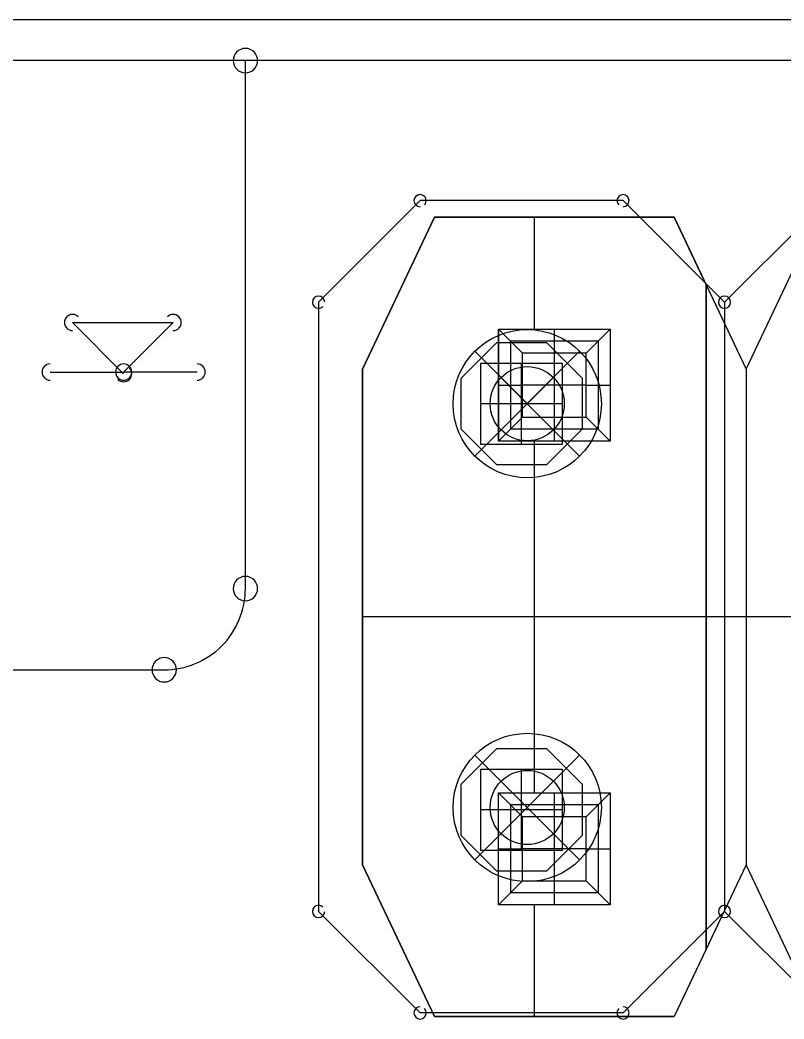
# Model space of a CAD drawing. Header units: inches. Extents: x 0 to 2.1, y -0.07 to 2.7.
# Drawn here: x 0.8745 to 1.0627, y 2.454 to 2.7 of the extents above; entities that cross this region are included whole.
import ezdxf

# ---------------------------------------------------------------- set-up
doc = ezdxf.new("R2010")
doc.units = ezdxf.units.IN
doc.header["$LTSCALE"] = 0.0393700787401575
doc.header["$MEASUREMENT"] = 0
for name, color, linetype, true_color in [('freetronics11$components', 254, 'Continuous', 0xe6e6e6), ('freetronics11$components$ghosts', 9, 'Continuous', 0xbebebe), ('freetronics11$dxf$0', 18, 'Continuous', 0x000000), ('freetronics11$old_freetronics11$pcb', 96, 'Continuous', 0x007f00), ('freetronics11$pads$bottom', 30, 'Continuous', 0xff7f00), ('freetronics11$pcb', 96, 'Continuous', 0x007f00), ('freetronics11$screen', 52, 'Continuous', 0xd7d71f)]:
    doc.layers.add(name, color=color, linetype=linetype, true_color=true_color)

# ---------------------------------------------------------------- blocks, each defined once
blk = doc.blocks.new('RECT')
at = {"layer": 'freetronics11$dxf$0', "color": 0, "linetype": 'ByBlock', "lineweight": -2}
for p, q in [((0.5, 0.5), (-0.5, 0.5)), ((-0.5, 0.5), (-0.5, -0.5)), ((0, -0.5), (0, 0.5)), ((0.5, -0.5), (0.5, 0.5)), ((-0.5, 0), (0.5, 0)), ((-0.5, -0.5), (0.5, -0.5))]:
    blk.add_line(p, q, dxfattribs=at)
blk = doc.blocks.new('OCTAGONP')
at = {"layer": 'freetronics11$dxf$0', "color": 0, "linetype": 'ByBlock', "lineweight": -2}
blk.add_lwpolyline([(-0.25, -0.103553), (-0.25, 0.103553), (-0.103553, 0.25), (0.103553, 0.25), (0.25, 0.103553), (0.25, -0.103553), (0.103553, -0.25), (-0.103553, -0.25), (-0.25, -0.103553), (-0.25, 0.103553)], dxfattribs=at)

msp = doc.modelspace()

# ---------------------------------------------------------------- linework, layer by layer
at = {"layer": 'freetronics11$components'}
for p, q in [((0.9994301546670015, 2.60552326621876, 0.0443019945589158), (0.9865198920230769, 2.618433528862685)), ((1.012340417310926, 2.618433528862684), (0.9865198920230764, 2.592613003574835)), ((1.012340417310926, 2.592613003574834), (0.9865198920230767, 2.618433528862684)), ((0.9994301546670015, 2.605523266218759, 0.0443019945589158), (1.012340417310926, 2.618433528862684)), ((0.9994301546670015, 2.605523266218759, 0.0443019945589158), (0.9865198920230764, 2.592613003574835)), ((0.9994301546670017, 2.605523266218759, 0.0443019945589158), (1.012340417310926, 2.592613003574834)), ((0.9994301546670015, 2.506101282117793, 0.0443019945589158), (0.9865198920230769, 2.519011544761718)), ((1.012340417310926, 2.519011544761718), (0.9865198920230764, 2.493191019473869)), ((1.012340417310926, 2.493191019473868), (0.9865198920230767, 2.519011544761718)), ((0.9994301546670015, 2.506101282117793, 0.0443019945589158), (1.012340417310926, 2.519011544761718)), ((0.9994301546670015, 2.506101282117793, 0.0443019945589158), (0.9865198920230764, 2.493191019473869)), ((0.9994301546670012, 2.506101282117793, 0.0443019945589158), (1.012340417310926, 2.493191019473868))]:
    msp.add_line(p, q, dxfattribs=at)
for centre, radius in [((0.9994301546670015, 2.605523266218759), 0.0182578685248371), ((0.9994301546670015, 2.605523266218759, 0.0221509972794579), 0.0091289342624188), ((0.9994301546670015, 2.506101282117793), 0.0182578685248371), ((0.9994301546670015, 2.506101282117793, 0.0221509972794579), 0.0091289342624184)]:
    msp.add_circle(centre, radius, dxfattribs=at)
at = {"layer": 'freetronics11$old_freetronics11$pcb', "color": 18, "true_color": 0x050505}
for p, q in [((0.9588503937007876, 2.614047244094488, -0.063), (0.9765669291338585, 2.651448818897638, -0.063)), ((0.9765669291338585, 2.651448818897638, -0.1673307086614173), (0.9588503937007876, 2.614047244094488, -0.1673307086614173)), ((0.9588503937007876, 2.614047244094488, -0.063), (0.9765669291338585, 2.651448818897638, -0.063)), ((0.9765669291338585, 2.651448818897638, -0.1673307086614173), (0.9588503937007876, 2.614047244094488, -0.1673307086614173)), ((0.9588503937007875, 2.614047244094488, -0.1151653543307087), (0.9765669291338586, 2.651448818897638, -0.1151653543307087)), ((0.9765669291338585, 2.651448818897638, -0.063), (1.035622047244095, 2.651448818897638, -0.063)), ((1.035622047244095, 2.651448818897638, -0.1673307086614173), (0.9765669291338585, 2.651448818897638, -0.1673307086614173)), ((0.9765669291338585, 2.651448818897638, -0.1673307086614173), (0.9765669291338585, 2.651448818897638, -0.063)), ((0.9765669291338585, 2.651448818897638, -0.063), (1.035622047244095, 2.651448818897638, -0.063)), ((1.035622047244095, 2.651448818897638, -0.1673307086614173), (0.9765669291338585, 2.651448818897638, -0.1673307086614173)), ((0.9765669291338585, 2.651448818897638, -0.1673307086614173), (0.9765669291338585, 2.651448818897638, -0.063)), ((0.9765669291338583, 2.651448818897638, -0.1151653543307087), (1.035622047244095, 2.651448818897638, -0.1151653543307087)), ((1.001173228346457, 2.651448818897638, -0.1673307086614173), (1.001173228346457, 2.623889763779528, -0.1673307086614173)), ((1.006094488188977, 2.651448818897638, -0.063), (1.006094488188977, 2.651448818897638, -0.1673307086614174)), ((1.035622047244095, 2.651448818897638, -0.063), (1.053338582677166, 2.614047244094488, -0.063)), ((1.043496062992126, 2.634825896762905, -0.1673307086614173), (1.035622047244095, 2.651448818897638, -0.1673307086614173)), ((1.035622047244095, 2.651448818897638, -0.1673307086614173), (1.035622047244095, 2.651448818897638, -0.063)), ((1.043496062992126, 2.634825896762905, -0.1673307086614173), (1.035622047244095, 2.651448818897638, -0.1673307086614173)), ((1.035622047244095, 2.651448818897638, -0.1673307086614173), (1.035622047244095, 2.651448818897638, -0.063)), ((1.035622047244095, 2.651448818897638, -0.063), (1.053338582677166, 2.614047244094488, -0.063)), ((1.035622047244095, 2.651448818897638, -0.1151653543307087), (1.053338582677166, 2.614047244094488, -0.1151653543307087)), ((1.053338582677166, 2.614047244094488, -0.063), (1.071055118110236, 2.651448818897638, -0.063)), ((1.053338582677166, 2.614047244094488, -0.063), (1.071055118110236, 2.651448818897638, -0.063)), ((1.053338582677166, 2.614047244094488, -0.1151653543307087), (1.071055118110236, 2.651448818897638, -0.1151653543307087)), ((1.043496062992126, 2.634825896762905, -0.1673307086614173), (1.043496062992126, 2.471221347331583, -0.1673307086614173)), ((1.043496062992126, 2.634825896762905, -0.1633937007874016), (1.043496062992126, 2.634825896762905, -0.1673307086614173)), ((1.043496062992126, 2.634825896762905, -0.1633937007874016), (1.053338582677166, 2.614047244094488, -0.1633937007874016)), ((1.043496062992126, 2.471221347331583, -0.1633937007874016), (1.043496062992126, 2.634825896762905, -0.1633937007874016)), ((1.043496062992126, 2.634825896762905, -0.1633937007874016), (1.053338582677166, 2.614047244094488, -0.1633937007874016)), ((1.043496062992126, 2.634825896762905, -0.1673307086614173), (1.043496062992126, 2.471221347331583, -0.1673307086614173)), ((1.043496062992126, 2.634825896762905, -0.1633937007874016), (1.043496062992126, 2.634825896762905, -0.1673307086614173)), ((1.043496062992126, 2.471221347331583, -0.1633937007874016), (1.043496062992126, 2.634825896762905, -0.1633937007874016)), ((1.043496062992126, 2.634825896762905, -0.1653622047244094), (1.043496062992126, 2.471221347331583, -0.1653622047244094)), ((1.053338582677166, 2.614047244094488, -0.1633937007874016), (1.063181102362205, 2.634825896762905, -0.1633937007874016)), ((1.053338582677166, 2.614047244094488, -0.1633937007874016), (1.063181102362205, 2.634825896762905, -0.1633937007874016)), ((0.967708661417323, 2.632748031496063, -0.063), (0.967708661417323, 2.632748031496063, -0.1673307086614174)), ((1.04448031496063, 2.632748031496063, -0.063), (1.04448031496063, 2.632748031496063, -0.1633937007874016)), ((1.062196850393701, 2.632748031496063, -0.063), (1.062196850393701, 2.632748031496063, -0.1633937007874016)), ((0.9923149606299215, 2.623889763779527, -0.1673307086614173), (1.019874015748032, 2.623889763779527, -0.1673307086614173)), ((0.9923149606299215, 2.596330708661417, -0.1673307086614173), (0.9923149606299215, 2.623889763779527, -0.1673307086614173)), ((1.019874015748032, 2.623889763779527, -0.1673307086614173), (1.019874015748032, 2.596330708661417, -0.1673307086614173)), ((0.9588503937007877, 2.492, -0.063), (0.9588503937007876, 2.614047244094488, -0.063)), ((0.9588503937007876, 2.614047244094488, -0.1673307086614173), (0.9588503937007877, 2.492, -0.1673307086614173)), ((0.9588503937007876, 2.614047244094488, -0.1673307086614173), (0.9588503937007876, 2.614047244094488, -0.063)), ((0.9588503937007877, 2.492, -0.063), (0.9588503937007876, 2.614047244094488, -0.063)), ((0.9588503937007876, 2.614047244094488, -0.1673307086614173), (0.9588503937007877, 2.492, -0.1673307086614173)), ((0.9588503937007877, 2.492, -0.1151653543307087), (0.9588503937007877, 2.614047244094488, -0.1151653543307087)), ((0.9588503937007876, 2.614047244094488, -0.1673307086614173), (0.9588503937007876, 2.614047244094488, -0.063)), ((1.053338582677166, 2.614047244094488, -0.1633937007874016), (1.053338582677166, 2.614047244094488, -0.063)), ((1.053338582677166, 2.614047244094488, -0.1633937007874016), (1.053338582677166, 2.614047244094488, -0.063)), ((1.053338582677166, 2.614047244094488, -0.1633937007874016), (1.053338582677166, 2.492, -0.1633937007874016)), ((1.019874015748032, 2.596330708661417, -0.1673307086614173), (0.9923149606299215, 2.596330708661417, -0.1673307086614173)), ((1.001173228346457, 2.596330708661418, -0.1673307086614173), (1.001173228346457, 2.509716535433071, -0.1673307086614173)), ((1.250188976377953, 2.553023622047244, -0.063), (0.9588503937007875, 2.553023622047244, -0.063)), ((1.043496062992126, 2.553023622047244, -0.1673307086614173), (0.9588503937007876, 2.553023622047244, -0.1673307086614173)), ((0.9588503937007877, 2.553023622047244, -0.063), (0.9588503937007877, 2.553023622047244, -0.1673307086614174)), ((1.063181102362205, 2.553023622047244, -0.1633937007874016), (1.043496062992126, 2.553023622047244, -0.1633937007874016)), ((1.043496062992126, 2.553023622047244, -0.1673307086614173), (1.043496062992126, 2.553023622047244, -0.1633937007874016)), ((0.9923149606299215, 2.482157480314961, -0.1673307086614173), (0.9923149606299215, 2.509716535433071, -0.1673307086614173)), ((0.9923149606299215, 2.509716535433071, -0.1673307086614173), (1.019874015748032, 2.509716535433071, -0.1673307086614173)), ((1.019874015748032, 2.509716535433071, -0.1673307086614173), (1.019874015748032, 2.482157480314961, -0.1673307086614173)), ((0.9765669291338586, 2.45459842519685, -0.063), (0.9588503937007877, 2.492, -0.063)), ((0.9588503937007877, 2.492, -0.1673307086614173), (0.9765669291338586, 2.45459842519685, -0.1673307086614173)), ((0.9588503937007877, 2.492, -0.063), (0.9588503937007877, 2.492, -0.1673307086614173)), ((0.9765669291338586, 2.45459842519685, -0.063), (0.9588503937007877, 2.492, -0.063)), ((0.9588503937007877, 2.492, -0.063), (0.9588503937007877, 2.492, -0.1673307086614173)), ((0.9588503937007877, 2.492, -0.1673307086614173), (0.9765669291338586, 2.45459842519685, -0.1673307086614173)), ((0.9765669291338586, 2.45459842519685, -0.1151653543307087), (0.9588503937007876, 2.492, -0.1151653543307087)), ((1.053338582677166, 2.492, -0.063), (1.035622047244095, 2.45459842519685, -0.063)), ((1.053338582677166, 2.492, -0.063), (1.035622047244095, 2.45459842519685, -0.063)), ((1.053338582677166, 2.492, -0.1151653543307087), (1.035622047244095, 2.45459842519685, -0.1151653543307087)), ((1.053338582677166, 2.492, -0.1633937007874016), (1.043496062992126, 2.471221347331583, -0.1633937007874016)), ((1.053338582677166, 2.492, -0.1633937007874016), (1.043496062992126, 2.471221347331583, -0.1633937007874016)), ((1.071055118110236, 2.45459842519685, -0.063), (1.053338582677166, 2.492, -0.063)), ((1.053338582677166, 2.492, -0.063), (1.053338582677166, 2.492, -0.1633937007874016)), ((1.063181102362205, 2.471221347331583, -0.1633937007874016), (1.053338582677166, 2.492, -0.1633937007874016)), ((1.071055118110236, 2.45459842519685, -0.063), (1.053338582677166, 2.492, -0.063)), ((1.053338582677166, 2.492, -0.063), (1.053338582677166, 2.492, -0.1633937007874016)), ((1.071055118110237, 2.45459842519685, -0.1151653543307087), (1.053338582677166, 2.492, -0.1151653543307087)), ((1.063181102362205, 2.471221347331583, -0.1633937007874016), (1.053338582677166, 2.492, -0.1633937007874016)), ((1.019874015748032, 2.482157480314961, -0.1673307086614173), (0.9923149606299215, 2.482157480314961, -0.1673307086614173)), ((1.001173228346457, 2.482157480314961, -0.1673307086614173), (1.001173228346457, 2.45459842519685, -0.1673307086614173)), ((0.967708661417323, 2.473299212598425, -0.063), (0.967708661417323, 2.473299212598425, -0.1673307086614174)), ((1.04448031496063, 2.473299212598425, -0.063), (1.04448031496063, 2.473299212598425, -0.1633937007874016)), ((1.062196850393701, 2.473299212598425, -0.063), (1.062196850393701, 2.473299212598425, -0.1633937007874016)), ((1.043496062992126, 2.471221347331583, -0.1673307086614173), (1.035622047244095, 2.45459842519685, -0.1673307086614173)), ((1.043496062992126, 2.471221347331583, -0.1673307086614173), (1.035622047244095, 2.45459842519685, -0.1673307086614173)), ((1.043496062992126, 2.471221347331583, -0.1673307086614173), (1.043496062992126, 2.471221347331583, -0.1633937007874016)), ((1.043496062992126, 2.471221347331583, -0.1673307086614173), (1.043496062992126, 2.471221347331583, -0.1633937007874016)), ((1.035622047244095, 2.45459842519685, -0.063), (0.9765669291338586, 2.45459842519685, -0.063)), ((0.9765669291338586, 2.45459842519685, -0.1673307086614173), (1.035622047244095, 2.45459842519685, -0.1673307086614173)), ((0.9765669291338586, 2.45459842519685, -0.1673307086614173), (0.9765669291338586, 2.45459842519685, -0.063)), ((1.035622047244095, 2.45459842519685, -0.063), (0.9765669291338586, 2.45459842519685, -0.063)), ((0.9765669291338586, 2.45459842519685, -0.1673307086614173), (1.035622047244095, 2.45459842519685, -0.1673307086614173)), ((1.035622047244095, 2.45459842519685, -0.1151653543307087), (0.9765669291338586, 2.45459842519685, -0.1151653543307087)), ((0.9765669291338586, 2.45459842519685, -0.1673307086614173), (0.9765669291338586, 2.45459842519685, -0.063)), ((1.006094488188977, 2.45459842519685, -0.063), (1.006094488188977, 2.45459842519685, -0.1673307086614174)), ((1.035622047244095, 2.45459842519685, -0.1673307086614173), (1.035622047244095, 2.45459842519685, -0.063)), ((1.035622047244095, 2.45459842519685, -0.1673307086614173), (1.035622047244095, 2.45459842519685, -0.063))]:
    msp.add_line(p, q, dxfattribs=at)
at = {"layer": 'freetronics11$old_freetronics11$pcb', "color": 254, "true_color": 0xe6e6e6}
for p, q in [((0.9923149606299215, 2.623889763779527, -0.391740157480315), (0.9923149606299215, 2.623889763779527, -0.1673307086614173)), ((0.9923149606299215, 2.623889763779527, -0.391740157480315), (0.9923149606299215, 2.596330708661417, -0.391740157480315)), ((0.9923149606299215, 2.596330708661417, -0.1673307086614173), (0.9923149606299215, 2.623889763779527, -0.1673307086614173)), ((0.9923149606299215, 2.596330708661417, -0.2795354330708661), (0.9923149606299215, 2.623889763779527, -0.2795354330708661)), ((0.9923149606299215, 2.623889763779527, -0.391740157480315), (1.019874015748032, 2.623889763779527, -0.391740157480315)), ((0.9923149606299215, 2.623889763779527, -0.391740157480315), (0.9923149606299215, 2.623889763779527, -0.1673307086614173)), ((0.9923149606299215, 2.623889763779527, -0.1673307086614173), (1.019874015748032, 2.623889763779527, -0.1673307086614173)), ((0.9923149606299214, 2.623889763779527, -0.2795354330708661), (1.019874015748032, 2.623889763779527, -0.2795354330708661)), ((0.9982204724409451, 2.617984251968504, -0.4094566929133859), (0.9923149606299215, 2.623889763779527, -0.391740157480315)), ((0.9923149606299215, 2.623889763779527, -0.391740157480315), (0.9923149606299215, 2.596330708661417, -0.391740157480315)), ((0.9982204724409451, 2.617984251968504, -0.4094566929133859), (0.9923149606299215, 2.623889763779527, -0.391740157480315)), ((0.9923149606299215, 2.623889763779527, -0.391740157480315), (1.019874015748032, 2.623889763779527, -0.391740157480315)), ((1.006094488188977, 2.623889763779527, -0.1673307086614173), (1.006094488188977, 2.623889763779527, -0.391740157480315)), ((1.006094488188977, 2.623889763779527, -0.391740157480315), (1.006094488188977, 2.617984251968504, -0.4094566929133859)), ((1.013968503937008, 2.617984251968504, -0.4094566929133859), (1.019874015748032, 2.623889763779527, -0.391740157480315)), ((1.013968503937008, 2.617984251968504, -0.4094566929133859), (1.019874015748032, 2.623889763779527, -0.391740157480315)), ((1.019874015748032, 2.623889763779527, -0.391740157480315), (1.019874015748032, 2.623889763779527, -0.1673307086614173)), ((1.019874015748032, 2.623889763779527, -0.391740157480315), (1.019874015748032, 2.596330708661417, -0.391740157480315)), ((1.019874015748032, 2.623889763779527, -0.391740157480315), (1.019874015748032, 2.623889763779527, -0.1673307086614173)), ((1.019874015748032, 2.623889763779527, -0.1673307086614173), (1.019874015748032, 2.596330708661417, -0.1673307086614173)), ((1.019874015748032, 2.623889763779528, -0.2795354330708661), (1.019874015748032, 2.596330708661418, -0.2795354330708661)), ((1.019874015748032, 2.623889763779527, -0.391740157480315), (1.019874015748032, 2.596330708661417, -0.391740157480315)), ((0.9952677165354333, 2.620937007874016, -0.4005984251968504), (0.9952677165354333, 2.599283464566929, -0.4005984251968504)), ((1.01692125984252, 2.620937007874016, -0.4005984251968505), (0.9952677165354333, 2.620937007874016, -0.4005984251968505)), ((1.01692125984252, 2.620937007874016, -0.4005984251968504), (1.01692125984252, 2.599283464566929, -0.4005984251968504)), ((0.9982204724409451, 2.602236220472441, -0.4094566929133859), (0.9982204724409451, 2.617984251968504, -0.4094566929133859)), ((1.013968503937008, 2.617984251968504, -0.4094566929133859), (0.9982204724409451, 2.617984251968504, -0.4094566929133859)), ((0.9982204724409451, 2.602236220472441, -0.4094566929133859), (0.9982204724409451, 2.617984251968504, -0.4094566929133859)), ((1.013968503937008, 2.617984251968504, -0.4094566929133859), (0.9982204724409451, 2.617984251968504, -0.4094566929133859)), ((1.006094488188977, 2.617984251968504, -0.4094566929133859), (1.006094488188977, 2.602236220472441, -0.4094566929133859)), ((1.013968503937008, 2.602236220472441, -0.4094566929133859), (1.013968503937008, 2.617984251968504, -0.4094566929133859)), ((1.013968503937008, 2.602236220472441, -0.4094566929133859), (1.013968503937008, 2.617984251968504, -0.4094566929133859)), ((0.9923149606299215, 2.610110236220472, -0.1673307086614173), (0.9923149606299215, 2.610110236220472, -0.391740157480315)), ((0.9923149606299215, 2.610110236220472, -0.391740157480315), (0.9982204724409451, 2.610110236220472, -0.4094566929133859)), ((1.013968503937008, 2.610110236220472, -0.4094566929133859), (0.9982204724409451, 2.610110236220472, -0.4094566929133859)), ((1.013968503937008, 2.610110236220472, -0.4094566929133859), (1.019874015748032, 2.610110236220472, -0.391740157480315)), ((1.019874015748032, 2.610110236220472, -0.1673307086614173), (1.019874015748032, 2.610110236220472, -0.391740157480315)), ((0.9923149606299215, 2.596330708661417, -0.391740157480315), (0.9982204724409451, 2.602236220472441, -0.4094566929133859)), ((0.9923149606299215, 2.596330708661417, -0.391740157480315), (0.9982204724409451, 2.602236220472441, -0.4094566929133859)), ((0.9982204724409451, 2.602236220472441, -0.4094566929133859), (1.013968503937008, 2.602236220472441, -0.4094566929133859)), ((0.9982204724409451, 2.602236220472441, -0.4094566929133859), (1.013968503937008, 2.602236220472441, -0.4094566929133859)), ((1.006094488188977, 2.602236220472441, -0.4094566929133858), (1.006094488188977, 2.596330708661417, -0.391740157480315)), ((1.013968503937008, 2.602236220472441, -0.4094566929133859), (1.019874015748032, 2.596330708661417, -0.391740157480315)), ((1.013968503937008, 2.602236220472441, -0.4094566929133859), (1.019874015748032, 2.596330708661417, -0.391740157480315)), ((1.01692125984252, 2.599283464566929, -0.4005984251968503), (0.9952677165354333, 2.599283464566929, -0.4005984251968503)), ((0.9923149606299215, 2.596330708661417, -0.1673307086614173), (0.9923149606299215, 2.596330708661417, -0.391740157480315)), ((1.019874015748032, 2.596330708661417, -0.391740157480315), (0.9923149606299215, 2.596330708661417, -0.391740157480315)), ((1.019874015748032, 2.596330708661417, -0.1673307086614173), (0.9923149606299215, 2.596330708661417, -0.1673307086614173)), ((0.9923149606299215, 2.596330708661417, -0.1673307086614173), (0.9923149606299215, 2.596330708661417, -0.391740157480315)), ((1.019874015748032, 2.596330708661417, -0.2795354330708661), (0.9923149606299215, 2.596330708661417, -0.2795354330708661)), ((1.019874015748032, 2.596330708661417, -0.391740157480315), (0.9923149606299215, 2.596330708661417, -0.391740157480315)), ((1.006094488188977, 2.596330708661417, -0.1673307086614173), (1.006094488188977, 2.596330708661417, -0.391740157480315)), ((1.019874015748032, 2.596330708661417, -0.391740157480315), (1.019874015748032, 2.596330708661417, -0.1673307086614173)), ((1.019874015748032, 2.596330708661417, -0.391740157480315), (1.019874015748032, 2.596330708661417, -0.1673307086614173)), ((0.9923149606299215, 2.509716535433071, -0.391740157480315), (1.019874015748032, 2.509716535433071, -0.391740157480315)), ((0.9923149606299215, 2.509716535433071, -0.1673307086614173), (0.9923149606299215, 2.509716535433071, -0.391740157480315)), ((0.9923149606299215, 2.509716535433071, -0.1673307086614173), (1.019874015748032, 2.509716535433071, -0.1673307086614173)), ((0.9923149606299214, 2.509716535433071, -0.2795354330708661), (1.019874015748032, 2.509716535433071, -0.2795354330708661)), ((0.9923149606299215, 2.482157480314961, -0.391740157480315), (0.9923149606299215, 2.509716535433071, -0.391740157480315)), ((0.9923149606299215, 2.482157480314961, -0.1673307086614173), (0.9923149606299215, 2.509716535433071, -0.1673307086614173)), ((0.9923149606299215, 2.509716535433071, -0.1673307086614173), (0.9923149606299215, 2.509716535433071, -0.391740157480315)), ((0.9923149606299215, 2.482157480314961, -0.2795354330708661), (0.9923149606299215, 2.509716535433071, -0.2795354330708661)), ((0.9982204724409451, 2.503811023622048, -0.4094566929133859), (0.9923149606299215, 2.509716535433071, -0.391740157480315)), ((0.9923149606299215, 2.482157480314961, -0.391740157480315), (0.9923149606299215, 2.509716535433071, -0.391740157480315)), ((0.9982204724409451, 2.503811023622048, -0.4094566929133859), (0.9923149606299215, 2.509716535433071, -0.391740157480315)), ((0.9923149606299215, 2.509716535433071, -0.391740157480315), (1.019874015748032, 2.509716535433071, -0.391740157480315)), ((1.006094488188977, 2.509716535433071, -0.1673307086614173), (1.006094488188977, 2.509716535433071, -0.391740157480315)), ((1.006094488188977, 2.509716535433071, -0.3917401574803149), (1.006094488188977, 2.503811023622048, -0.4094566929133858)), ((1.013968503937008, 2.503811023622048, -0.4094566929133859), (1.019874015748032, 2.509716535433071, -0.391740157480315)), ((1.013968503937008, 2.503811023622048, -0.4094566929133859), (1.019874015748032, 2.509716535433071, -0.391740157480315)), ((1.019874015748032, 2.509716535433071, -0.391740157480315), (1.019874015748032, 2.509716535433071, -0.1673307086614173)), ((1.019874015748032, 2.509716535433071, -0.391740157480315), (1.019874015748032, 2.482157480314961, -0.391740157480315)), ((1.019874015748032, 2.509716535433071, -0.391740157480315), (1.019874015748032, 2.509716535433071, -0.1673307086614173)), ((1.019874015748032, 2.509716535433071, -0.1673307086614173), (1.019874015748032, 2.482157480314961, -0.1673307086614173)), ((1.019874015748032, 2.509716535433071, -0.2795354330708661), (1.019874015748032, 2.482157480314961, -0.2795354330708661)), ((1.019874015748032, 2.509716535433071, -0.391740157480315), (1.019874015748032, 2.482157480314961, -0.391740157480315)), ((0.9952677165354333, 2.506763779527559, -0.4005984251968504), (0.9952677165354333, 2.485110236220473, -0.4005984251968504)), ((1.01692125984252, 2.506763779527559, -0.4005984251968503), (0.9952677165354333, 2.506763779527559, -0.4005984251968503)), ((1.01692125984252, 2.506763779527559, -0.4005984251968503), (1.01692125984252, 2.485110236220473, -0.4005984251968503)), ((0.9982204724409451, 2.488062992125985, -0.4094566929133859), (0.9982204724409451, 2.503811023622048, -0.4094566929133859)), ((1.013968503937008, 2.503811023622048, -0.4094566929133859), (0.9982204724409451, 2.503811023622048, -0.4094566929133859)), ((0.9982204724409451, 2.488062992125985, -0.4094566929133859), (0.9982204724409451, 2.503811023622048, -0.4094566929133859)), ((1.013968503937008, 2.503811023622048, -0.4094566929133859), (0.9982204724409451, 2.503811023622048, -0.4094566929133859)), ((1.006094488188977, 2.503811023622047, -0.4094566929133859), (1.006094488188977, 2.488062992125984, -0.4094566929133859)), ((1.013968503937008, 2.488062992125985, -0.4094566929133859), (1.013968503937008, 2.503811023622048, -0.4094566929133859)), ((1.013968503937008, 2.488062992125985, -0.4094566929133859), (1.013968503937008, 2.503811023622048, -0.4094566929133859)), ((0.9923149606299215, 2.495937007874016, -0.1673307086614173), (0.9923149606299215, 2.495937007874016, -0.391740157480315)), ((0.9923149606299215, 2.495937007874016, -0.391740157480315), (0.9982204724409451, 2.495937007874016, -0.4094566929133858)), ((1.013968503937008, 2.495937007874016, -0.4094566929133859), (0.9982204724409451, 2.495937007874016, -0.4094566929133859)), ((1.013968503937008, 2.495937007874016, -0.4094566929133858), (1.019874015748032, 2.495937007874016, -0.391740157480315)), ((1.019874015748032, 2.495937007874016, -0.1673307086614173), (1.019874015748032, 2.495937007874016, -0.391740157480315)), ((0.9923149606299215, 2.482157480314961, -0.391740157480315), (0.9982204724409451, 2.488062992125985, -0.4094566929133859)), ((0.9923149606299215, 2.482157480314961, -0.391740157480315), (0.9982204724409451, 2.488062992125985, -0.4094566929133859)), ((0.9982204724409451, 2.488062992125985, -0.4094566929133859), (1.013968503937008, 2.488062992125985, -0.4094566929133859)), ((0.9982204724409451, 2.488062992125985, -0.4094566929133859), (1.013968503937008, 2.488062992125985, -0.4094566929133859)), ((1.006094488188977, 2.488062992125985, -0.4094566929133859), (1.006094488188977, 2.482157480314961, -0.391740157480315)), ((1.013968503937008, 2.488062992125985, -0.4094566929133859), (1.019874015748032, 2.482157480314961, -0.391740157480315)), ((1.013968503937008, 2.488062992125985, -0.4094566929133859), (1.019874015748032, 2.482157480314961, -0.391740157480315)), ((1.01692125984252, 2.485110236220473, -0.4005984251968504), (0.9952677165354332, 2.485110236220473, -0.4005984251968504)), ((0.9923149606299215, 2.482157480314961, -0.1673307086614173), (0.9923149606299215, 2.482157480314961, -0.391740157480315)), ((1.019874015748032, 2.482157480314961, -0.391740157480315), (0.9923149606299215, 2.482157480314961, -0.391740157480315)), ((1.019874015748032, 2.482157480314961, -0.1673307086614173), (0.9923149606299215, 2.482157480314961, -0.1673307086614173)), ((0.9923149606299215, 2.482157480314961, -0.1673307086614173), (0.9923149606299215, 2.482157480314961, -0.391740157480315)), ((1.019874015748032, 2.482157480314961, -0.2795354330708661), (0.9923149606299215, 2.482157480314961, -0.2795354330708661)), ((1.019874015748032, 2.482157480314961, -0.391740157480315), (0.9923149606299215, 2.482157480314961, -0.391740157480315)), ((1.006094488188977, 2.482157480314961, -0.1673307086614173), (1.006094488188977, 2.482157480314961, -0.391740157480315)), ((1.019874015748032, 2.482157480314961, -0.391740157480315), (1.019874015748032, 2.482157480314961, -0.1673307086614173)), ((1.019874015748032, 2.482157480314961, -0.391740157480315), (1.019874015748032, 2.482157480314961, -0.1673307086614173))]:
    msp.add_line(p, q, dxfattribs=at)
at = {"layer": 'freetronics11$pcb'}
for p, q in [((1.5, 2.7, -0.063), (0.1999999999999997, 2.7, -0.063)), ((1.5, 2.7), (0.1999999999999997, 2.7))]:
    msp.add_line(p, q, dxfattribs=at)
at = {"layer": 'freetronics11$screen'}
for p, q in [((0.9300000000000002, 2.69, -0.0642037024644965), (0.81, 2.69, -0.0642037024644965)), ((0.9300000000000002, 2.56, -0.0642037024644965), (0.9300000000000002, 2.69, -0.0642037024644965)), ((1.48, 2.69, -0.0642037024644965), (0.9300000000000002, 2.69, -0.0642037024644965)), ((0.9730309999999998, 2.655512, -0.0642037024644965), (0.9480309999999998, 2.630512, -0.0642037024644965)), ((1.023031, 2.655512, -0.0642037024644965), (0.9730309999999998, 2.655512, -0.0642037024644965)), ((1.048031, 2.630512, -0.0642037024644965), (1.023031, 2.655512, -0.0642037024644965)), ((1.073031, 2.655512, -0.0642037024644965), (1.048031, 2.630512, -0.0642037024644965)), ((0.9480309999999998, 2.630512, -0.0642037024644965), (0.9480309999999998, 2.480512, -0.0642037024644965)), ((1.048031, 2.630512, -0.0642037024644965), (1.048031, 2.480512, -0.0642037024644965)), ((0.8874019999999998, 2.625512000000001, -0.0642037024644965), (0.9122050000000002, 2.625512000000001, -0.0642037024644965)), ((0.8999999999999999, 2.612913, -0.0642037024644965), (0.8874019999999998, 2.625512000000001, -0.0642037024644965)), ((0.8999999999999999, 2.613307, -0.0642037024644965), (0.9122050000000002, 2.625512000000001, -0.0642037024644965)), ((0.8818899999999998, 2.613307, -0.0642037024644965), (0.8999999999999999, 2.613307, -0.0642037024644965)), ((0.91811, 2.613307, -0.0642037024644965), (0.8999999999999999, 2.613307, -0.0642037024644965)), ((0.8300000000000001, 2.54, -0.0642037024644965), (0.9100000000000001, 2.54, -0.0642037024644965)), ((0.9730309999999998, 2.455512000000001, -0.0642037024644965), (0.9480309999999998, 2.480512, -0.0642037024644965)), ((1.048031, 2.480512, -0.0642037024644965), (1.023031, 2.455512000000001, -0.0642037024644965)), ((1.073031, 2.455512000000001, -0.0642037024644965), (1.048031, 2.480512, -0.0642037024644965)), ((1.023031, 2.455512000000001, -0.0642037024644965), (0.9730309999999998, 2.455512000000001, -0.0642037024644965))]:
    msp.add_line(p, q, dxfattribs=at)
for centre, radius, start, end in [((0.9300000000000002, 2.69, -0.0642037024644965), 0.003, 0, 180), ((0.9300000000000002, 2.69, -0.0642037024644965), 0.0030000000000001, 90, 270), ((0.9300000000000002, 2.69, -0.0642037024644965), 0.0030000000000001, 270, 90), ((0.9730309999999998, 2.655512, -0.0642037024644965), 0.0015000000000001, 90, 270), ((0.9730315000000003, 2.6555115, -0.0642037024644965), 0.0014997734828967, 314.999999999988, 134.999999999988), ((1.0230315, 2.6555115, -0.0642037024644965), 0.0014997734828968, 45.000000000012, 225.000000000012), ((1.023031, 2.655512, -0.0642037024644965), 0.0015000000000001, 270, 90), ((0.9480310000000003, 2.630512, -0.0642037024644965), 0.0015, 0, 180), ((0.9480314999999999, 2.6305115, -0.0642037024644965), 0.0014997734828966, 135.000000000003, 315.000000000003), ((1.048031, 2.630512, -0.0642037024644965), 0.0014999999999999, 0, 180), ((1.0480315, 2.6305115, -0.0642037024644965), 0.0014997734828965, 135, 315), ((1.0480315, 2.6305115, -0.0642037024644965), 0.0014997734828965, 225, 45), ((0.8874015000000002, 2.625512000000001, -0.0642037024644965), 0.0020000515618354, 44.98987170250587, 224.9898717025059), ((0.8874019999999998, 2.625512, -0.0642037024644965), 0.002, 90, 270), ((0.9122050000000002, 2.625512000000001, -0.0642037024644965), 0.0019996979771956, 315, 135), ((0.9122050000000002, 2.625512, -0.0642037024644965), 0.002, 270, 90), ((0.8818899999999998, 2.613307, -0.0642037024644965), 0.002, 90, 270), ((0.8999999999999999, 2.613307, -0.0642037024644965), 0.002, 90, 270), ((0.8999999999999999, 2.613307, -0.0642037024644965), 0.002, 270, 90), ((0.91811, 2.613307, -0.0642037024644965), 0.002, 270, 90), ((0.8999999999999999, 2.613307, -0.0642037024644965), 0.0019996979771956, 135, 315), ((0.8999999999999999, 2.6129135, -0.0642037024644965), 0.0020000515618354, 225.0101282974941, 45.01012829749413), ((0.9300000000000002, 2.56, -0.0642037024644965), 0.003, 0, 180), ((0.9100000149415037, 2.559999985058496, -0.0642037024644965), 0.0199999850585019, 269.9999571957133, 4.28042867422e-05), ((0.9300000000000002, 2.56, -0.0642037024644965), 0.003, 180, 0), ((0.9100000000000001, 2.54, -0.0642037024644965), 0.0030000000000001, 90, 270), ((0.9100000000000001, 2.54, -0.0642037024644965), 0.0030000000000001, 270, 90), ((0.9480310000000003, 2.480512, -0.0642037024644965), 0.0015, 180, 0), ((0.9480314999999999, 2.4805115, -0.0642037024644965), 0.0014997734828966, 44.999999999997, 224.999999999997), ((1.048031, 2.480512, -0.0642037024644965), 0.0014999999999999, 180, 0), ((1.0480315, 2.4805115, -0.0642037024644965), 0.0014997734828965, 45, 225), ((1.0480315, 2.4805115, -0.0642037024644965), 0.0014997734828965, 315, 135), ((0.9730309999999998, 2.455512000000001, -0.0642037024644965), 0.0015000000000001, 90, 270), ((0.9730315000000003, 2.4555115, -0.0642037024644965), 0.0014997734828966, 225, 45), ((1.0230315, 2.4555115, -0.0642037024644965), 0.0014997734828966, 135, 315), ((1.023031, 2.455512000000001, -0.0642037024644965), 0.0015000000000001, 270, 90)]:
    msp.add_arc(centre, radius, start, end, dxfattribs=at)

# ---------------------------------------------------------------- block references
at = {"layer": 'freetronics11$components$ghosts', "extrusion": (0, 0, -1), "xscale": 0.02, "yscale": 0.02, "rotation": 360}
for p in [(-0.9980310000000001, 2.605512, 0.0645677542339978), (-0.9980310000000001, 2.505512, 0.0645677542339978)]:
    msp.add_blockref('RECT', p, dxfattribs=at)
at = {"layer": 'freetronics11$pads$bottom', "extrusion": (0, 0, -1), "xscale": 0.06, "yscale": 0.06, "rotation": 360}
for p in [(-0.9980310000000001, 2.605512), (-0.9980310000000001, 2.605512), (-0.9980310000000001, 2.505512), (-0.9980310000000001, 2.505512)]:
    msp.add_blockref('OCTAGONP', p, dxfattribs=at)

doc.saveas('drawing.dxf')
